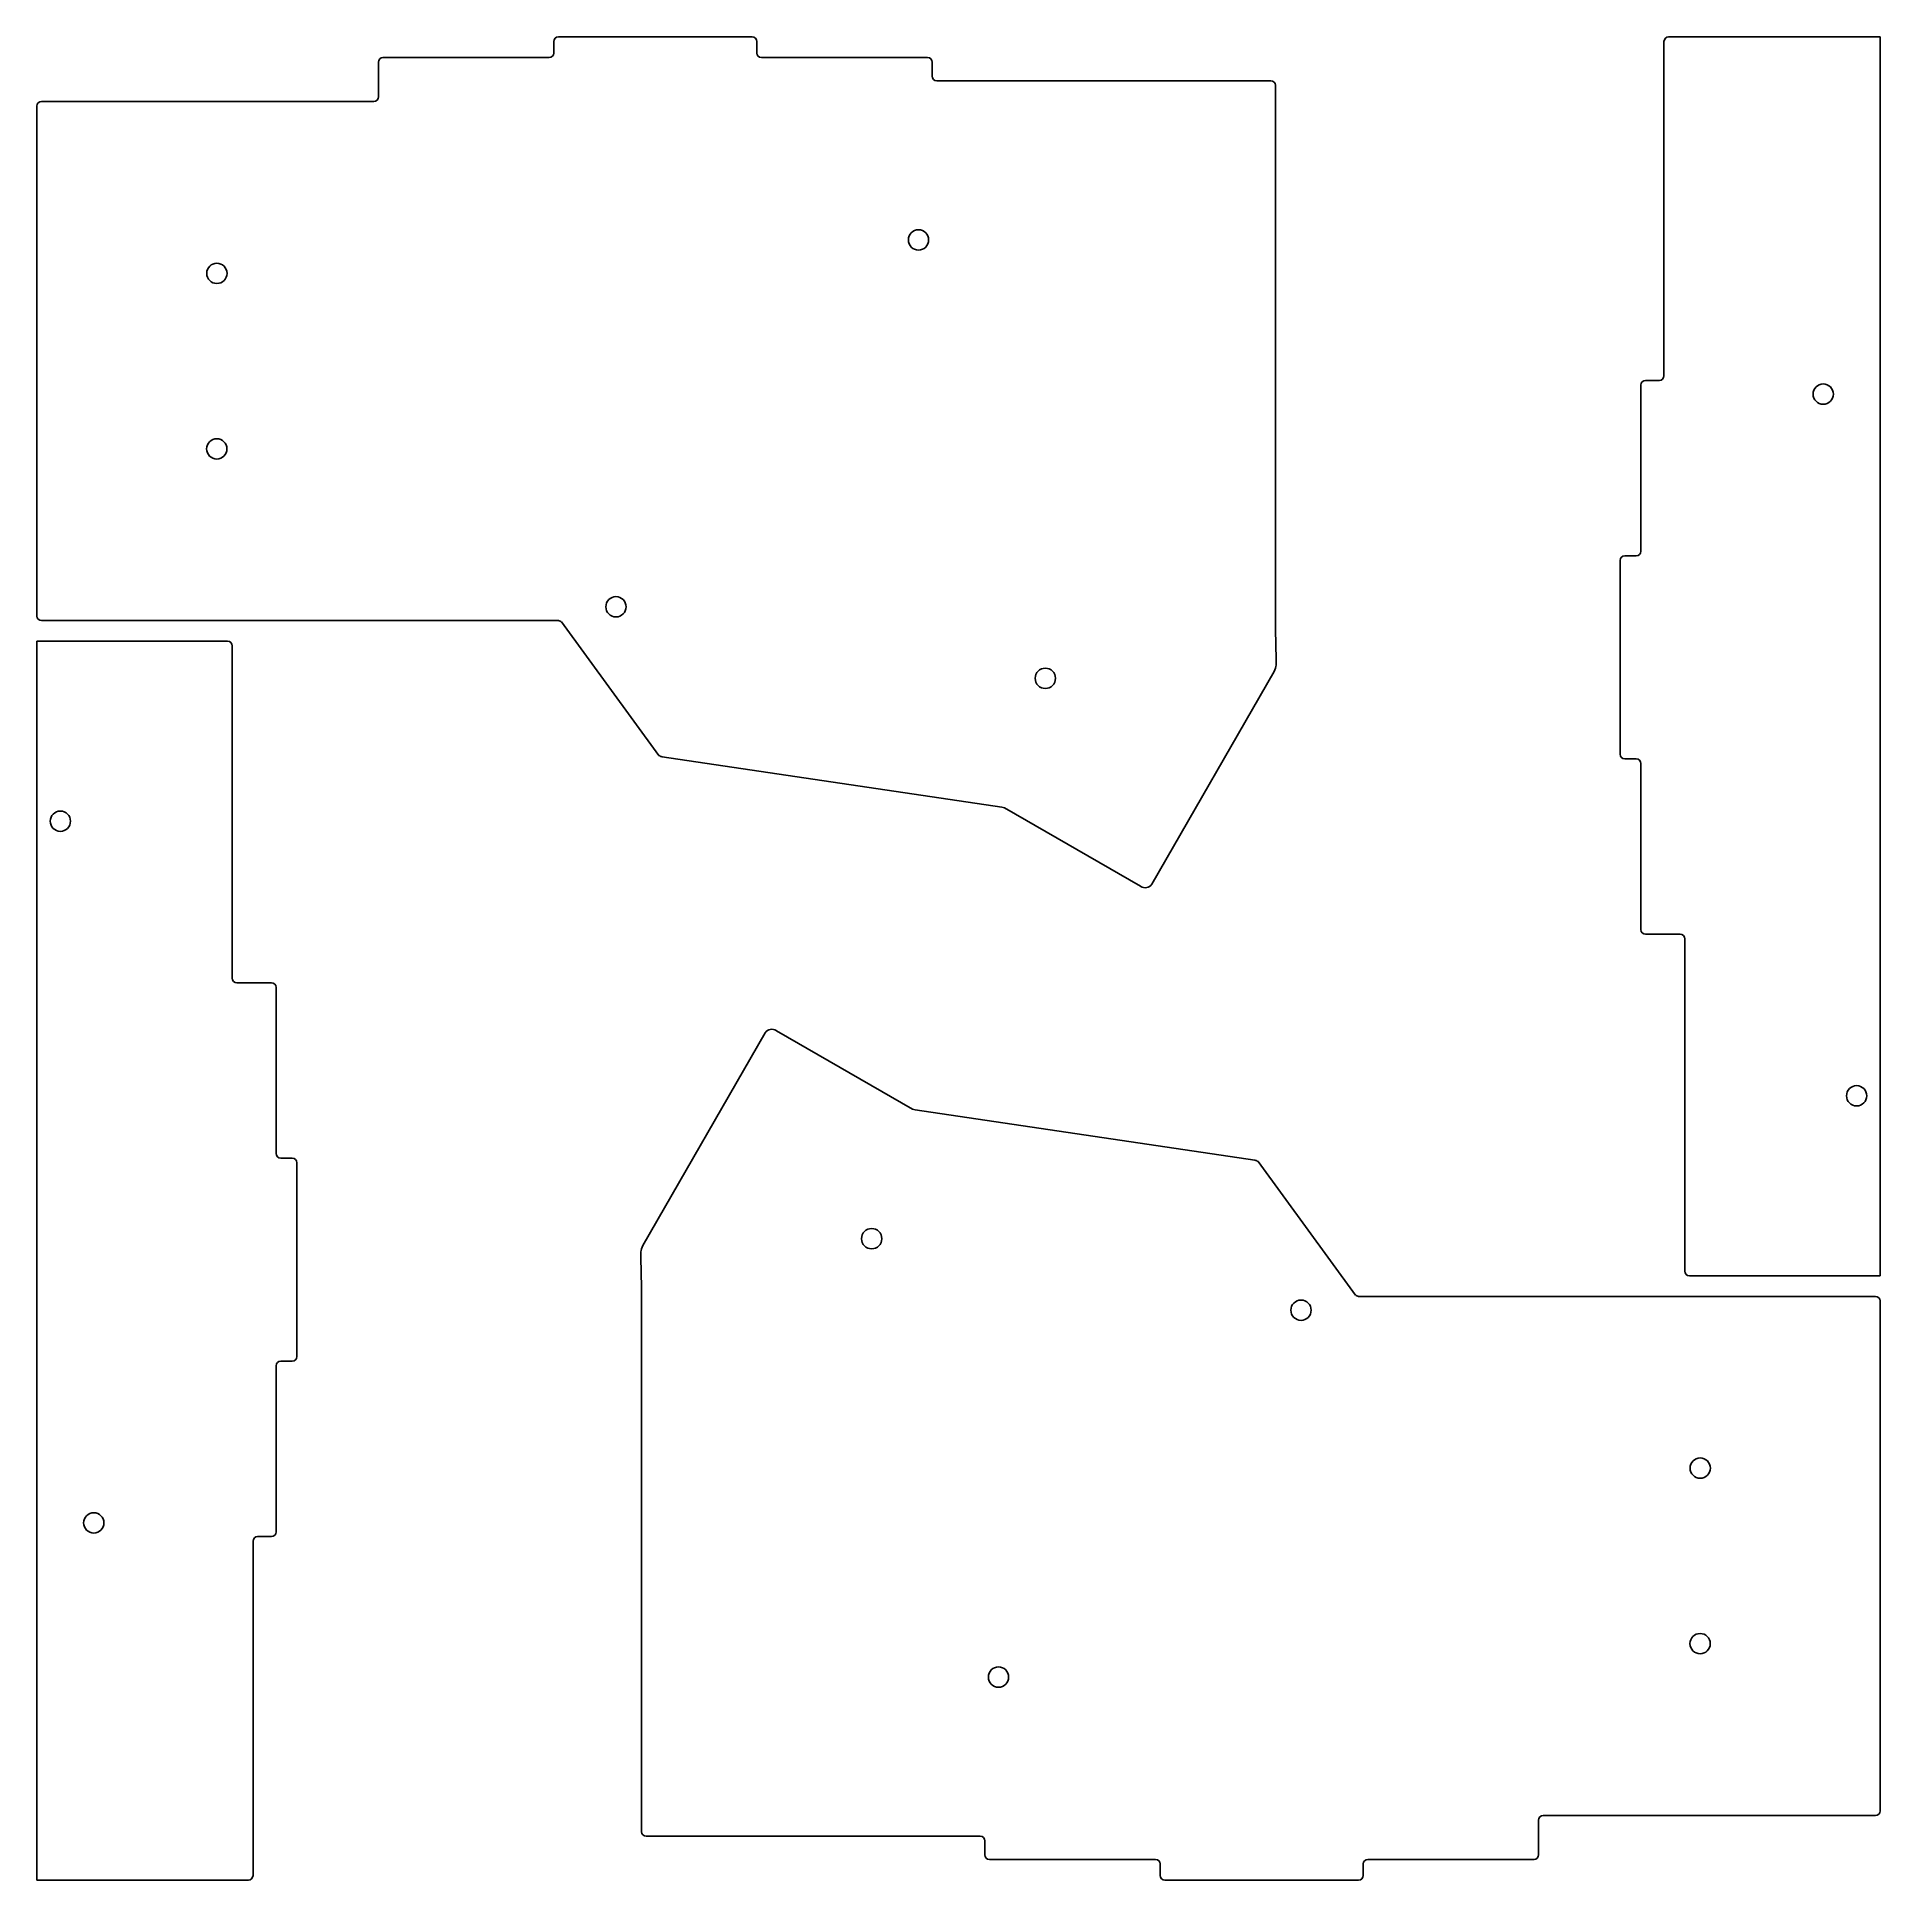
# Model space of a CAD drawing. Extents: x 0 to 200, y 0 to 200.
import ezdxf

# ---------------------------------------------------------------- set-up
doc = ezdxf.new("R2010")
doc.units = 0
doc.layers.get('0').update_dxf_attribs({"linetype": 'CONTINUOUS'})

msp = doc.modelspace()

# ---------------------------------------------------------------- linework, layer by layer
at = {"color": 5}
for p, q in [((56.64776, 199.849295), (77.64791, 199.849295)), ((176.934097, 199.85011), (199.850188, 199.85011)), ((199.850188, 199.85011), (199.850188, 189.58251)), ((56.14787, 198.099517), (56.14787, 199.349056)), ((78.1478, 199.349056), (78.1478, 198.099517)), ((176.43333, 190.13026), (176.43333, 199.34906)), ((37.14902, 193.349716), (37.14902, 197.099744)), ((37.64891, 197.599278), (55.64798, 197.599278)), ((78.64804, 197.599278), (96.64676, 197.599278)), ((97.147, 197.099744), (97.147, 195.599733)), ((134.33658, 135.644794), (134.33658, 194.599954)), ((0.15, 137.101764), (0.15, 192.350297)), ((0.64992, 192.849477), (36.64772, 192.849477)), ((176.43333, 170.60337), (176.43333, 190.13026)), ((199.850188, 189.58251), (199.850188, 170.05562)), ((176.43333, 163.12308), (176.43333, 170.60337)), ((199.850188, 170.05562), (199.850188, 65.6263)), ((173.93354, 144.12423), (173.93354, 162.12295)), ((174.43308, 162.62319), (175.93309, 162.62319)), ((171.68352, 122.12395), (171.68352, 143.1241)), ((172.18376, 143.62399), (173.4333, 143.62399)), ((56.66892, 136.601174), (0.64992, 136.601174)), ((67.54753, 122.001464), (56.99806, 136.459714)), ((56.99806, 136.459714), (57.00206, 136.455714)), ((0.150012, 29.94438), (0.150012, 134.3737)), ((0.150012, 134.3737), (20.817497, 134.3737)), ((21.316657, 133.87389), (21.316657, 97.87609)), ((134.39908, 132.393244), (134.33658, 135.644794)), ((134.18197, 131.089724), (120.94574, 108.052984)), ((104.68763, 116.383484), (67.89784, 121.851884)), ((173.4333, 121.62406), (172.18376, 121.62406)), ((173.93354, 103.1251), (173.93354, 121.12417)), ((119.71631, 107.822264), (104.96773, 116.310454)), ((119.73748, 107.808514), (119.71628, 107.822214)), ((178.1831, 102.62521), (174.43308, 102.62521)), ((178.68334, 66.12611), (178.68334, 102.12391)), ((21.816896, 97.37479), (25.566924, 97.37479)), ((26.066458, 96.8749), (26.066458, 78.87583)), ((65.81802, 68.90949), (79.05425, 91.94623)), ((80.26251, 92.1907), (80.28371, 92.177)), ((80.28368, 92.17695), (95.03226, 83.68876)), ((95.31236, 83.61573), (132.10215, 78.14733)), ((26.566697, 78.37594), (27.816236, 78.37594)), ((132.45246, 77.99775), (143.00193, 63.5395)), ((28.316475, 77.87605), (28.316475, 56.8759)), ((65.60091, 67.60597), (65.66341, 64.35442)), ((65.66341, 64.35442), (65.66341, 5.39926)), ((199.850188, 65.6263), (179.182703, 65.6263)), ((143.00193, 63.5395), (142.99793, 63.5435)), ((143.33107, 63.39804), (199.35007, 63.39804)), ((199.84999, 62.89745), (199.84999, 7.64892)), ((27.816236, 56.37601), (26.566697, 56.37601)), ((26.066458, 55.87577), (26.066458, 37.87705)), ((23.566674, 36.87692), (23.566674, 29.39663)), ((25.566924, 37.37681), (24.066913, 37.37681)), ((0.150012, 10.41749), (0.150012, 29.94438)), ((23.566674, 29.39663), (23.566674, 9.86974)), ((0.150012, 0.14989), (0.150012, 10.41749)), ((23.566674, 9.86974), (23.566674, 0.65094)), ((162.85097, 6.6495), (162.85097, 2.89947)), ((199.35007, 7.14974), (163.35227, 7.14974)), ((102.85299, 2.89947), (102.85299, 4.39948)), ((121.35195, 2.39994), (103.35323, 2.39994)), ((162.35108, 2.39994), (144.35201, 2.39994)), ((23.066103, 0.14989), (0.150012, 0.14989)), ((121.85219, 0.65016), (121.85219, 1.8997)), ((143.35223, 0.14992), (122.35208, 0.14992)), ((143.85212, 1.8997), (143.85212, 0.65016))]:
    msp.add_line(p, q, dxfattribs=at)
for points in [[(56.14787, 199.349761), (56.14787, 199.625633), (56.37294, 199.849647), (56.64881, 199.849647)], [(77.64791, 199.85), (77.92379, 199.85), (78.1478, 199.625633), (78.1478, 199.349761)], [(176.4328, 199.34917), (176.4328, 199.62574), (176.65752, 199.85011), (176.933392, 199.85011)], [(55.64904, 197.599983), (55.92491, 197.599983), (56.14787, 197.823997), (56.14787, 198.099869)], [(78.1478, 198.099517), (78.1478, 197.823644), (78.37146, 197.599983), (78.64804, 197.599983)], [(37.14867, 197.099744), (37.14867, 197.375969), (37.37304, 197.599983), (37.64891, 197.599983)], [(96.64676, 197.599983), (96.92334, 197.599983), (97.147, 197.375617), (97.147, 197.099744)], [(97.147, 195.599733), (97.147, 195.323861), (97.37031, 195.099847), (97.64689, 195.099847)], [(97.64689, 195.099494), (110.07589, 195.099494), (122.28307, 195.099494), (133.83599, 195.099494)], [(134.33658, 194.599955), (134.33658, 194.876185), (134.11327, 195.100195), (133.83669, 195.100195)], [(0.15067, 192.349944), (0.15067, 192.626522), (0.37405, 192.84983), (0.64992, 192.84983)], [(36.64949, 192.850183), (36.92536, 192.850183), (37.14937, 193.073844), (37.14937, 193.349716)], [(94.56608, 177.850772), (94.56687, 177.243292), (95.05856, 176.750812), (95.66604, 176.750812)], [(95.66604, 178.950742), (95.05856, 178.950742), (94.56678, 178.458262), (94.56678, 177.850772)], [(96.76671, 177.850772), (96.76671, 178.458262), (96.27352, 178.950742), (95.66604, 178.950742)], [(95.66604, 176.750812), (96.27352, 176.750812), (96.76671, 177.243292), (96.76671, 177.850772)], [(19.65269, 175.328412), (19.04524, 175.328412), (18.55273, 174.835942), (18.55273, 174.228452)], [(18.55273, 174.228452), (18.55273, 173.620972), (19.04524, 173.128491), (19.65269, 173.128491)], [(20.75261, 174.228452), (20.75261, 174.835942), (20.2601, 175.328412), (19.65269, 175.328412)], [(19.65269, 173.128491), (20.2601, 173.128491), (20.75261, 173.620972), (20.75261, 174.228452)], [(173.93284, 162.12295), (173.93284, 162.39953), (174.1572, 162.62319), (174.43308, 162.62319)], [(175.93309, 162.62319), (176.20896, 162.62319), (176.43297, 162.8465), (176.43297, 163.12308)], [(193.68205, 162.2429), (193.07456, 162.2429), (192.58208, 161.74971), (192.58208, 161.14223)], [(194.78201, 161.14223), (194.78201, 161.74971), (194.28953, 162.2429), (193.68205, 162.2429)], [(192.58208, 161.14223), (192.58208, 160.53475), (193.07456, 160.04297), (193.68205, 160.04297)], [(193.68205, 160.04227), (194.28953, 160.04297), (194.78201, 160.53475), (194.78201, 161.14223)], [(19.64387, 156.315453), (19.03642, 156.315453), (18.54391, 155.822981), (18.54391, 155.214791)], [(20.7438, 155.214791), (20.7438, 155.822981), (20.25128, 156.315453), (19.64387, 156.315453)], [(18.54391, 155.214791), (18.54391, 154.608012), (19.03642, 154.115532), (19.64387, 154.115532)], [(19.64387, 154.115532), (20.25128, 154.115532), (20.7438, 154.608012), (20.7438, 155.214791)], [(173.4333, 143.62399), (173.70918, 143.62399), (173.93284, 143.84765), (173.93284, 144.12423)], [(171.68282, 143.1241), (171.68282, 143.39998), (171.90719, 143.62399), (172.18306, 143.62399)], [(62.89122, 139.207144), (62.28373, 139.207144), (61.79126, 138.714664), (61.79126, 138.107184)], [(61.79126, 138.107894), (61.79126, 137.499704), (62.28373, 137.007924), (62.89122, 137.007924)], [(63.99118, 138.107184), (63.99118, 138.714664), (63.4987, 139.207144), (62.89122, 139.207144)], [(62.89122, 137.007924), (63.4987, 137.007924), (63.99118, 137.499704), (63.99118, 138.107184)], [(0.64992, 136.601884), (0.37405, 136.601884), (0.15, 136.825544), (0.15, 137.101414)], [(57.0023, 136.455124), (56.9081, 136.548924), (56.78111, 136.601524), (56.64846, 136.601524)], [(20.817124, 134.37314), (21.093702, 134.37314), (21.31701, 134.14976), (21.31701, 133.87389)], [(134.18267, 131.089724), (134.48928, 131.673574), (134.39908, 131.864084), (134.39908, 132.393244)], [(109.40673, 131.453444), (108.79925, 131.453444), (108.30677, 130.961314), (108.30677, 130.353834)], [(108.30677, 130.353484), (108.30677, 129.745994), (108.79925, 129.253874), (109.40673, 129.253874)], [(110.5067, 130.353834), (110.5067, 130.961314), (110.01422, 131.453444), (109.40673, 131.453444)], [(109.40673, 129.253874), (110.01422, 129.253874), (110.5067, 129.745994), (110.5067, 130.353834)], [(67.89819, 121.851884), (67.76872, 121.865284), (67.64666, 121.917184), (67.54788, 122.002174)], [(172.18306, 121.62406), (171.90719, 121.62406), (171.68317, 121.84913), (171.68317, 122.125)], [(173.93284, 121.12523), (173.93284, 121.4011), (173.70882, 121.62406), (173.43295, 121.62406)], [(2.695632, 115.97108), (2.088152, 115.97108), (1.595672, 115.47857), (1.595672, 114.87112)], [(3.795592, 114.87112), (3.795592, 115.47857), (3.303122, 115.97108), (2.695632, 115.97108)], [(104.96844, 116.311514), (104.87744, 116.343614), (104.78323, 116.367214), (104.68833, 116.383514)], [(1.595672, 114.87112), (1.595672, 114.26371), (2.088152, 113.7712), (2.695632, 113.7712)], [(2.695632, 113.7712), (3.303122, 113.7712), (3.795592, 114.26371), (3.795592, 114.87112)], [(120.94574, 108.052984), (120.68045, 107.651874), (120.13894, 107.541454), (119.73748, 107.808514)], [(174.43308, 102.62486), (174.15685, 102.62486), (173.93284, 102.84923), (173.93284, 103.1251)], [(178.68264, 102.12568), (178.68264, 102.40155), (178.45898, 102.62556), (178.1831, 102.62556)], [(21.317363, 97.87432), (21.317363, 97.59845), (21.541024, 97.37444), (21.816896, 97.37444)], [(25.566924, 97.37514), (25.843149, 97.37514), (26.067163, 97.15077), (26.067163, 96.8749)], [(79.05425, 91.94623), (79.31954, 92.34734), (79.86105, 92.45776), (80.26251, 92.1907)], [(197.30437, 86.2288), (196.69688, 86.2288), (196.20441, 85.73629), (196.20441, 85.12888)], [(198.40433, 85.12888), (198.40433, 85.73629), (197.91185, 86.2288), (197.30437, 86.2288)], [(196.20441, 85.12888), (196.20441, 84.52143), (196.69688, 84.02892), (197.30437, 84.02892)], [(197.30437, 84.02892), (197.91185, 84.02892), (198.40433, 84.52143), (198.40433, 85.12888)], [(95.03155, 83.6877), (95.12255, 83.6556), (95.21676, 83.632), (95.31166, 83.6157)], [(26.067163, 78.87477), (26.067163, 78.5989), (26.291177, 78.37594), (26.567049, 78.37594)], [(27.816941, 78.37594), (28.092813, 78.37594), (28.316827, 78.15087), (28.316827, 77.875)], [(132.1018, 78.14733), (132.23127, 78.13393), (132.35333, 78.08203), (132.45211, 77.99704)], [(90.59326, 70.74534), (89.98577, 70.74534), (89.49329, 70.25322), (89.49329, 69.64538)], [(91.69322, 69.64573), (91.69322, 70.25322), (91.20074, 70.74534), (90.59326, 70.74534)], [(65.81732, 68.90949), (65.51071, 68.32564), (65.60091, 68.13513), (65.60091, 67.60597)], [(89.49329, 69.64538), (89.49329, 69.0379), (89.98577, 68.54577), (90.59326, 68.54577)], [(90.59326, 68.54577), (91.20074, 68.54577), (91.69322, 69.0379), (91.69322, 69.64538)], [(179.18288, 65.62686), (178.9063, 65.62686), (178.68299, 65.85024), (178.68299, 66.12611)], [(137.10877, 62.99129), (136.50129, 62.99129), (136.00881, 62.49951), (136.00881, 61.89203)], [(138.20873, 61.89132), (138.20873, 62.49951), (137.71626, 62.99129), (137.10877, 62.99129)], [(142.99769, 63.54409), (143.09189, 63.45029), (143.21888, 63.39769), (143.35153, 63.39769)], [(199.35007, 63.39733), (199.62594, 63.39733), (199.84999, 63.17367), (199.84999, 62.8978)], [(136.00881, 61.89203), (136.00881, 61.28455), (136.50129, 60.79207), (137.10877, 60.79207)], [(137.10877, 60.79207), (137.71626, 60.79207), (138.20873, 61.28455), (138.20873, 61.89203)], [(26.566697, 56.37601), (26.290824, 56.37601), (26.067163, 56.15235), (26.067163, 55.87577)], [(28.31718, 56.8759), (28.31718, 56.60002), (28.092813, 56.37601), (27.816941, 56.37601)], [(180.35612, 45.88368), (179.74871, 45.88368), (179.25619, 45.3912), (179.25619, 44.78442)], [(179.25619, 44.78442), (179.25619, 44.17623), (179.74871, 43.68376), (180.35612, 43.68376)], [(181.45608, 44.78442), (181.45608, 45.3912), (180.96357, 45.88368), (180.35612, 45.88368)], [(180.35612, 43.68376), (180.96357, 43.68376), (181.45608, 44.17623), (181.45608, 44.78442)], [(6.317952, 39.95773), (5.710472, 39.95703), (5.217992, 39.46525), (5.217992, 38.85777)], [(7.417922, 38.85777), (7.417922, 39.46525), (6.925442, 39.95703), (6.317952, 39.95703)], [(5.217992, 38.85777), (5.217992, 38.25029), (5.710472, 37.7571), (6.317952, 37.7571)], [(6.317952, 37.7571), (6.925442, 37.7571), (7.417922, 38.25029), (7.417922, 38.85777)], [(24.066913, 37.37681), (23.791041, 37.37681), (23.567027, 37.1535), (23.567027, 36.87692)], [(26.067163, 37.87705), (26.067163, 37.60047), (25.842797, 37.37681), (25.566924, 37.37681)], [(180.3473, 26.87072), (179.73989, 26.87072), (179.24738, 26.37824), (179.24738, 25.77076)], [(181.44726, 25.77076), (181.44726, 26.37824), (180.95475, 26.87072), (180.3473, 26.87072)], [(179.24738, 25.77076), (179.24738, 25.16327), (179.73989, 24.6708), (180.3473, 24.6708)], [(180.3473, 24.6708), (180.95475, 24.6708), (181.44726, 25.16327), (181.44726, 25.77076)], [(104.33395, 23.2484), (103.72647, 23.2484), (103.23328, 22.75592), (103.23328, 22.14844)], [(103.23328, 22.14844), (103.23328, 21.54095), (103.72647, 21.04847), (104.33395, 21.04847)], [(105.43391, 22.14844), (105.43312, 22.75592), (104.94143, 23.2484), (104.33395, 23.2484)], [(104.33395, 21.04847), (104.94143, 21.04847), (105.43321, 21.54095), (105.43321, 22.14844)], [(163.3505, 7.14903), (163.07463, 7.14903), (162.85062, 6.92537), (162.85062, 6.6495)], [(199.84932, 7.64927), (199.84932, 7.37269), (199.62594, 7.14938), (199.35007, 7.14938)], [(65.66341, 5.39926), (65.66341, 5.12303), (65.88672, 4.89902), (66.1633, 4.89902)], [(102.3531, 4.89972), (89.9241, 4.89972), (77.71692, 4.89972), (66.164, 4.89972)], [(102.85299, 4.39948), (102.85299, 4.67535), (102.62968, 4.89937), (102.3531, 4.89937)], [(103.35323, 2.39923), (103.07665, 2.39923), (102.85299, 2.6236), (102.85299, 2.89947)], [(121.85219, 1.8997), (121.85219, 2.17557), (121.62853, 2.39923), (121.35195, 2.39923)], [(144.35095, 2.39923), (144.07508, 2.39923), (143.85212, 2.17522), (143.85212, 1.89935)], [(162.85132, 2.89947), (162.85132, 2.62325), (162.62695, 2.39923), (162.35108, 2.39923)], [(23.5674, 0.65083), (23.5674, 0.37426), (23.34268, 0.14989), (23.066808, 0.14989)], [(122.35208, 0.14921), (122.0762, 0.14921), (121.85219, 0.37358), (121.85219, 0.64945)], [(143.85212, 0.64945), (143.85212, 0.37358), (143.62705, 0.14957), (143.35118, 0.14957)]]:
    msp.add_open_spline(points, degree=3, dxfattribs=at)

doc.saveas('drawing.dxf')
